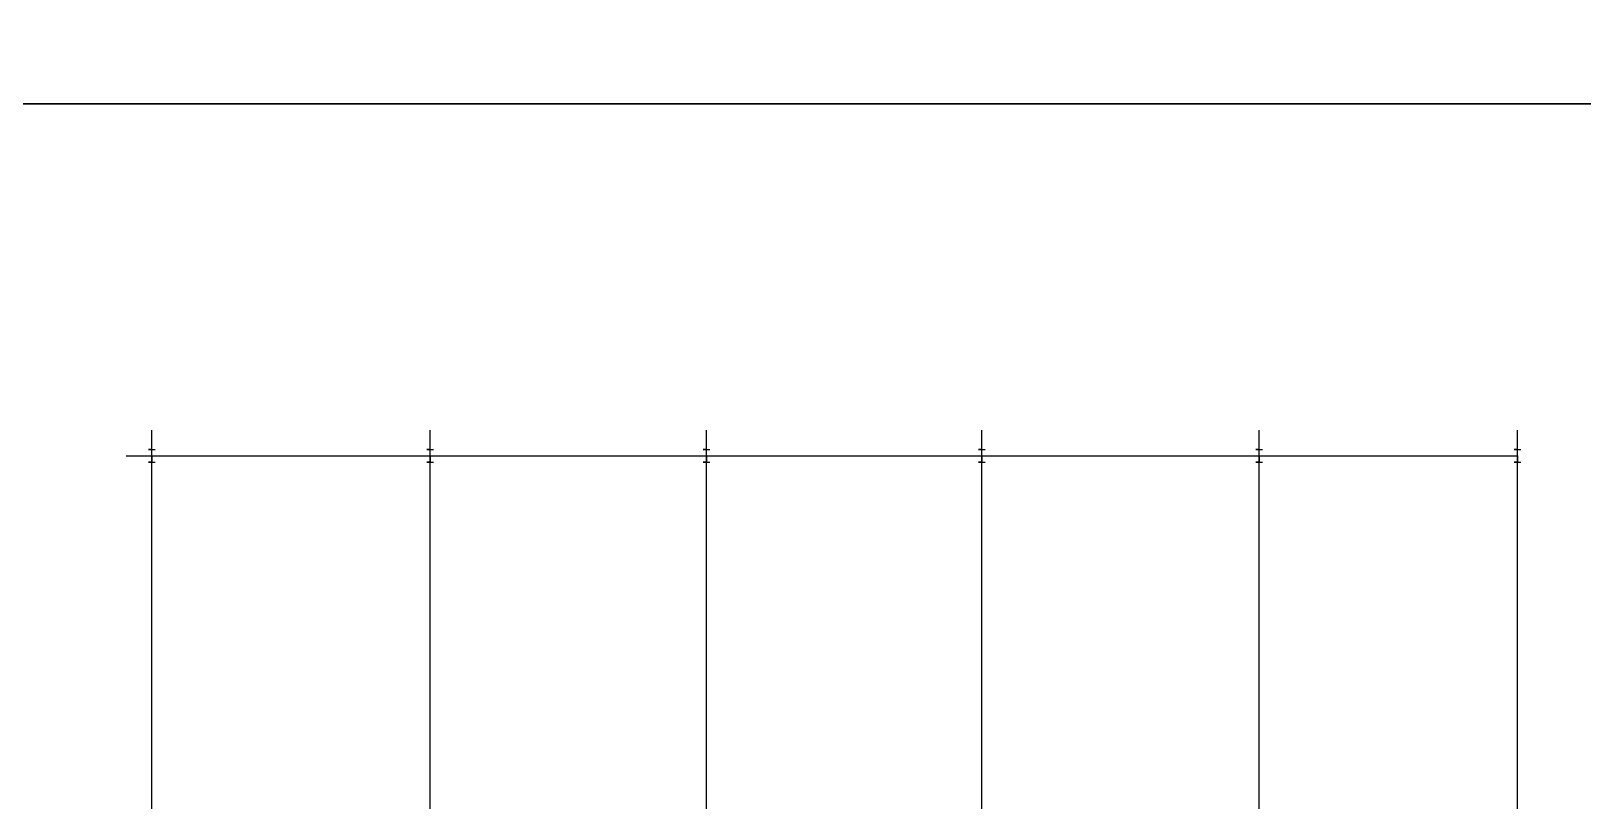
# Model space of a CAD drawing. Extents: x 424415 to 727970, y -73017 to 111783.
# Drawn here: x 567155 to 627210, y -15990 to 13798 of the extents above; entities that cross this region are included whole.
import ezdxf

# ---------------------------------------------------------------- set-up
doc = ezdxf.new("R2010")
doc.units = 0
doc.header["$LTSCALE"] = 1000
doc.header["$MEASUREMENT"] = 0
doc.layers.add('DOTE', color=1, linetype='Continuous')

msp = doc.modelspace()

# ---------------------------------------------------------------- linework, layer by layer
for p, q in [((571829.9, -2388.8), (571699.9, -2388.8)), ((571699.9, -2388.8), (571959.9, -2388.8)), ((571829.9, -2638.8), (571829.9, -2388.8)), ((582599.9, -2388.8), (582469.9, -2388.8)), ((582469.9, -2388.8), (582729.9, -2388.8)), ((582599.9, -2638.8), (582599.9, -2388.8)), ((593289.9, -2388.8), (593159.9, -2388.8)), ((593159.9, -2388.8), (593419.9, -2388.8)), ((593289.9, -2638.8), (593289.9, -2388.8)), ((603949.9, -2388.8), (603819.9, -2388.8)), ((603819.9, -2388.8), (604079.9, -2388.8)), ((603949.9, -2638.8), (603949.9, -2388.8)), ((614679.9, -2388.8), (614549.9, -2388.8)), ((614549.9, -2388.8), (614809.9, -2388.8)), ((614679.9, -2638.8), (614679.9, -2388.8)), ((624679.9, -2388.8), (624549.9, -2388.8)), ((624549.9, -2388.8), (624809.9, -2388.8)), ((624679.9, -2638.8), (624679.9, -2388.8)), ((571829.9, -2888.8), (571699.9, -2888.8)), ((571699.9, -2888.8), (571959.9, -2888.8)), ((571829.9, -2638.8), (571829.9, -2888.8)), ((582599.9, -2888.8), (582469.9, -2888.8)), ((582469.9, -2888.8), (582729.9, -2888.8)), ((582599.9, -2638.8), (582599.9, -2888.8)), ((593289.9, -2888.8), (593159.9, -2888.8)), ((593159.9, -2888.8), (593419.9, -2888.8)), ((593289.9, -2638.8), (593289.9, -2888.8)), ((603949.9, -2888.8), (603819.9, -2888.8)), ((603819.9, -2888.8), (604079.9, -2888.8)), ((603949.9, -2638.8), (603949.9, -2888.8)), ((614679.9, -2888.8), (614549.9, -2888.8)), ((614549.9, -2888.8), (614809.9, -2888.8)), ((614679.9, -2638.8), (614679.9, -2888.8)), ((624679.9, -2888.8), (624549.9, -2888.8)), ((624549.9, -2888.8), (624809.9, -2888.8)), ((624679.9, -2638.8), (624679.9, -2888.8))]:
    msp.add_line(p, q)
for points in [[(546184.7, 94982.9), (664984.7, 94982.9), (664984.7, 10982.9), (546184.7, 10982.9)], [(546184.7, 10982.9), (664984.7, 10982.9), (664984.7, -73017.1), (546184.7, -73017.1)]]:
    msp.add_lwpolyline(points, close=True)
at = {"layer": 'DOTE'}
for p, q in [((571829.9, -59418.8), (571829.9, -1638.8)), ((582599.9, -59418.8), (582599.9, -1638.8)), ((593289.9, -59418.8), (593289.9, -1638.8)), ((603949.9, -59418.8), (603949.9, -1638.8)), ((614679.9, -59418.8), (614679.9, -1638.8)), ((624679.9, -59418.8), (624679.9, -1638.8)), ((570829.9, -2638.8), (624679.9, -2638.8))]:
    msp.add_line(p, q, dxfattribs=at)

doc.saveas('drawing.dxf')
